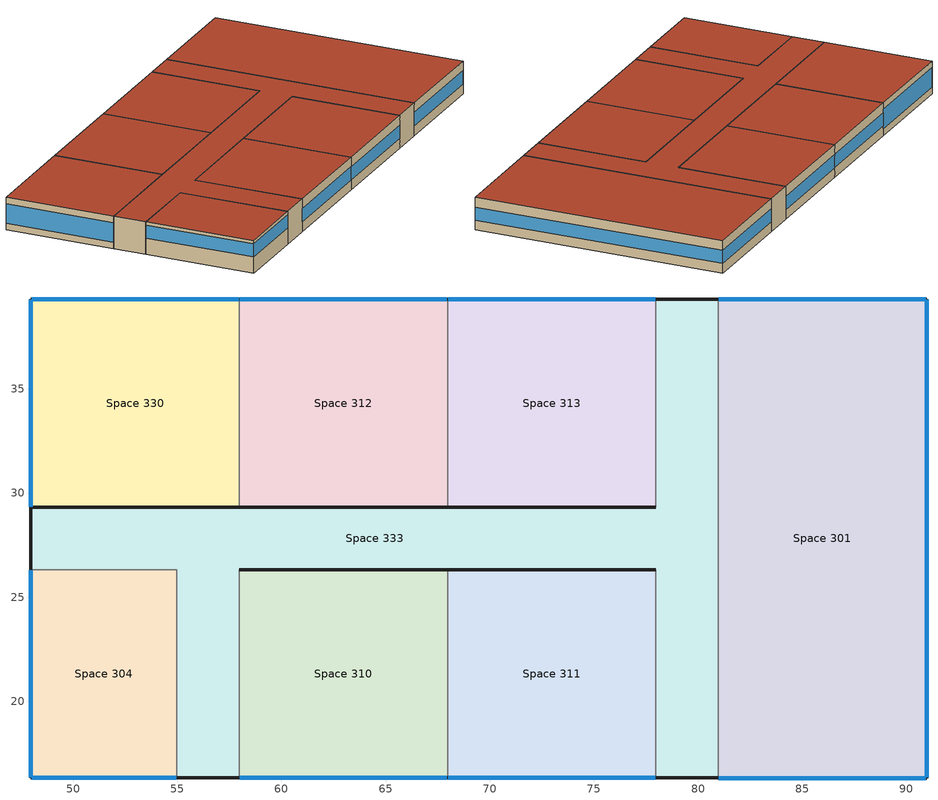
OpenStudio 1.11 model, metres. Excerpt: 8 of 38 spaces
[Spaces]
Space 301
 floor to Space 201: 90.97,39.32 90.97,16.32 80.97,16.32 80.97,39.32 z6
 wall outside: 80.97,16.32 90.97,16.32 90.97,39.32 80.97,39.32 z6:9
 wall to Space 333: 80.97,39.32 80.97,16.32 z6:9
 window: 90.95,39.32 81,39.32 / 81,16.32 90.95,16.32 z6.9:8.11; 90.97,16.34 90.97,39.29 z6.9:8.1
 roof outside: 90.97,16.32 90.97,39.32 80.97,39.32 80.97,16.32 z9
Space 304
 floor to Space 303: 54.97,26.32 54.97,16.32 47.97,16.32 47.97,26.32 z6
 wall outside: 47.97,26.32 47.97,16.32 54.97,16.32 z6:9
 wall to Space 333: 54.97,16.32 54.97,26.32 47.97,26.32 z6:9
 window: 47.97,26.29 47.97,16.34 / 48,16.32 54.95,16.32 z7.5:8.71
 roof outside: 54.97,16.32 54.97,26.32 47.97,26.32 47.97,16.32 z9
Space 310
 floor to Space 308: 67.97,26.32 67.97,16.32 57.97,16.32 57.97,26.32 z6
 wall outside: 57.97,16.32 67.97,16.32 / 67.97,26.32 57.97,26.32 z6:9
 wall to Space 333: 57.97,26.32 57.97,16.32 z6:9
 wall to Space 311: 67.97,16.32 67.97,26.32 z6:9
 window: 58,16.32 67.95,16.32 z6.9:8.11
 roof outside: 67.97,16.32 67.97,26.32 57.97,26.32 57.97,16.32 z9
Space 311
 floor to Space 309: 77.97,26.32 77.97,16.32 67.97,16.32 67.97,26.32 z6
 wall outside: 77.97,26.32 67.97,26.32 / 67.97,16.32 77.97,16.32 z6:9
 wall to Space 333: 77.97,16.32 77.97,26.32 z6:9
 window: 68,16.32 77.95,16.32 z6.9:8.11
 roof outside: 77.97,16.32 77.97,26.32 67.97,26.32 67.97,16.32 z9
Space 312
 floor to Space 203: 67.97,39.32 67.97,29.32 57.97,29.32 57.97,39.32 z6
 wall outside: 67.97,39.32 57.97,39.32 / 57.97,29.32 67.97,29.32 z6:9
 wall to Space 313: 67.97,29.32 67.97,39.32 z6:9
 wall to Space 330: 57.97,39.32 57.97,29.32 z6:9
 window: 67.95,39.32 58,39.32 z6.9:8.11
 roof outside: 67.97,29.32 67.97,39.32 57.97,39.32 57.97,29.32 z9
Space 313
 floor to Space 204: 67.97,39.32 77.97,39.32 77.97,29.32 67.97,29.32 z6
 wall outside: 67.97,29.32 77.97,29.32 / 77.97,39.32 67.97,39.32 z6:9
 wall to Space 333: 77.97,29.32 77.97,39.32 z6:9
 window: 77.95,39.32 68,39.32 z6.9:8.11
 roof outside: 77.97,29.32 77.97,39.32 67.97,39.32 67.97,29.32 z9
Space 330
 floor to Space 329: 57.97,39.32 57.97,29.32 47.97,29.32 47.97,39.32 z6
 wall outside: 57.97,39.32 47.97,39.32 47.97,29.32 57.97,29.32 z6:9
 window: 47.97,39.29 47.97,29.34 / 57.95,39.32 48,39.32 z6.6:8.41
 roof outside: 57.97,29.32 57.97,39.32 47.97,39.32 47.97,29.32 z9
Space 333
 floor to Space 332: 80.97,39.32 80.97,16.32 77.97,16.32 77.97,26.32 57.97,26.32 57.97,16.32 54.97,16.32 54.97,26.32 47.97,26.32 47.97,29.32 77.97,29.32 77.97,39.32 z6
 wall outside: 77.97,29.32 47.97,29.32 47.97,26.32 / 80.97,39.32 77.97,39.32 / 77.97,16.32 80.97,16.32 / 57.97,26.32 77.97,26.32 / 54.97,16.32 57.97,16.32 z6:9
 roof outside: 54.97,16.32 57.97,16.32 57.97,26.32 77.97,26.32 77.97,16.32 80.97,16.32 80.97,39.32 77.97,39.32 77.97,29.32 47.97,29.32 47.97,26.32 54.97,26.32 z9
[SizingPeriod:DesignDay] Sky Clearness=0; Rain Indicator=0; Snow Indicator=0; Day of Month=21; Daylight Saving Time Indicator=0; Dry-Bulb Temperature Range Modifier Type=DefaultMultipliers
Name | Maximum Dry-Bulb Temperature {C} | Daily Dry-Bulb Temperature Range {deltaC} | Humidity Indicating Conditions at Maximum Dry-Bulb | Barometric Pressure {Pa} | Wind Speed {m/s} | Wind Direction {deg} | Month | Day Type | Humidity Indicating Type | Solar Model Indicator | ASHRAE Taub | ASHRAE Taud
Piacenza Ann Clg .4% Condns DB=>MWB | 33.1 | 11.9 | 22.7 | 99726 | 2.3 | 90 | 8 | SummerDesignDay | Wetbulb | ASHRAETau | 0.48 | 1.935
Piacenza Ann Hum_n 99.6% Condns DP=>MCDB | 3.5 | 0 | -11.3 | 99726 | 2 | 250 | 1 | WinterDesignDay | Dewpoint | ASHRAEClearSky
Piacenza Ann Htg 99.6% Condns DB | -6.1 | 0 | -6.1 | 99726 | 2 | 250 | 1 | WinterDesignDay | Wetbulb | ASHRAEClearSky
New Delhi Ann Htg Wind 99.6% Condns WS=>MCDB | 19.6 | 0 | 19.6 | 98757 | 7 | 270 | 1 | WinterDesignDay | Wetbulb | ASHRAEClearSky
New Delhi Ann Clg .4% Condns DP=>MDB | 30.8 | 9.7 | 27.3 | 98757 | 3.2 | 320 | 6 | SummerDesignDay | Dewpoint | ASHRAETau |  | 1.179
New Delhi Ann Htg 99.6% Condns DB | 6.3 | 0 | 6.3 | 98757 | 0.5 | 270 | 1 | WinterDesignDay | Wetbulb | ASHRAEClearSky
New Delhi Ann Clg .4% Condns DB=>MWB | 42 | 9.7 | 22.2 | 98757 | 3.2 | 320 | 6 | SummerDesignDay | Wetbulb | ASHRAETau |  | 1.179
New Delhi Ann Hum_n 99.6% Condns DP=>MCDB | 22.5 | 0 | -1.4 | 98757 | 0.5 | 270 | 1 | WinterDesignDay | Dewpoint | ASHRAEClearSky
New Delhi Ann Clg .4% Condns WB=>MDB | 33.6 | 9.7 | 28.5 | 98757 | 3.2 | 320 | 6 | SummerDesignDay | Wetbulb | ASHRAETau |  | 1.179
New Delhi Ann Clg .4% Condns Enth=>MDB | 33.9 | 9.7 | 94300 | 98757 | 3.2 | 320 | 6 | SummerDesignDay | Enthalpy | ASHRAETau |  | 1.179
SAN_FRANCISCO Ann Hum_n 99.6% Condns DP=>MCDB | 10.7 | 0 | -3.7 | 101265 | 2.2 | 150 | 1 | WinterDesignDay | Dewpoint | ASHRAEClearSky
SAN_FRANCISCO Ann Clg .4% Condns DB=>MWB | 28.3 | 8.5 | 17.2 | 101265 | 5.9 | 310 | 8 | SummerDesignDay | Wetbulb | ASHRAETau | 0.365 | 2.435
SAN_FRANCISCO Ann Htg Wind 99.6% Condns WS=>MCDB | 12.1 | 0 | 12.1 | 101265 | 12.9 | 150 | 1 | WinterDesignDay | Wetbulb | ASHRAEClearSky
SAN_FRANCISCO Ann Clg .4% Condns WB=>MDB | 25.7 | 8.5 | 18.6 | 101265 | 5.9 | 310 | 8 | SummerDesignDay | Wetbulb | ASHRAETau | 0.365 | 2.435
SAN_FRANCISCO Ann Clg .4% Condns Enth=>MDB | 25.8 | 8.5 | 52400 | 101265 | 5.9 | 310 | 8 | SummerDesignDay | Enthalpy | ASHRAETau | 0.365 | 2.435
SAN_FRANCISCO Ann Htg 99.6% Condns DB | 3.8 | 0 | 3.8 | 101265 | 2.2 | 150 | 1 | WinterDesignDay | Wetbulb | ASHRAEClearSky
SAN_FRANCISCO Ann Clg .4% Condns DP=>MDB | 19.9 | 8.5 | 16.1 | 101265 | 5.9 | 310 | 8 | SummerDesignDay | Dewpoint | ASHRAETau | 0.365 | 2.435
[Schedule:Ruleset]
Medium Office ClgSetp: Default Day Schedule=Medium Office ClgSetp Default Schedule; Summer Design Day Schedule=Medium Office ClgSetp Summer Design Day; Winter Design Day Schedule=Medium Office ClgSetp Winter Design Day
[Schedule:Day]
Office Bldg Light Rule 1 Day Schedule: 24, 0, 0.05
Office Bldg Light Rule 2 Day Schedule: 6, 0, 0.05, 8, 0, 0.1, 14, 0, 0.5, 17, 0, 0.15, 24, 0, 0.05
Office Bldg Occ Rule 1 Day Schedule 1; Office Bldg Occ Rule 1 Day Schedule; Large Office Bldg Occ Rule 1 Day Schedule 1; Large Office Bldg Occ Rule 1 Day Schedule 2: 24, 0, 0
Office Bldg Occ Rule 2 Day Schedule 1: 6, 0, 0, 8, 0, 0.1, 14, 0, 0.25, 17, 0, 0.1, 24, 0, 0
Office Infil Quarter On Rule 1 Day Schedule: 24, 0, 1
Office Infil Quarter On Rule 2 Day Schedule: 6, 0, 1, 18, 0, 0.25, 24, 0, 1
Office Bldg Equip Rule 1 Day Schedule: 24, 0, 0.3
Office Bldg Equip Rule 2 Day Schedule: 6, 0, 0.3, 8, 0, 0.4, 14, 0, 0.5, 17, 0, 0.35, 24, 0, 0.3
Medium Office HtgSetp Rule 1 Day Schedule: 24, 0, 15.6
Medium Office HtgSetp Rule 2 Day Schedule: 6, 0, 15.6, 18, 0, 21, 24, 0, 15.6
Medium Office ClgSetp Default Schedule; Medium Office ClgSetp Summer Design Day: 6, 0, 26.7, 22, 0, 24, 24, 0, 26.7
Medium Office ClgSetp Winter Design Day; Medium Office ClgSetp Rule 1 Day Schedule: 24, 0, 26.7
Medium Office ClgSetp Rule 2 Day Schedule: 6, 0, 26.7, 18, 0, 24, 24, 0, 26.7
Office Bldg Occ Rule 2 Day Schedule: 6, 0, 0, 8, 0, 0.1, 14, 0, 0.4, 17, 0, 0.1, 24, 0, 0
Large Office Bldg Occ Rule 2 Day Schedule 1; Large Office Bldg Occ Rule 2 Day Schedule 2: 8, 0, 0, 12, 0, 0.5, 24, 0, 0
[Schedule:Rule] Schedule Ruleset=Medium Office ClgSetp; Apply Monday=No; Apply Tuesday=No; Apply Wednesday=No; Apply Thursday=No; Apply Friday=No; Date Specification Type=DateRange; Start Month=1; Start Day=1; End Month=12; End Day=31
Name | Rule Order | Day Schedule | Apply Sunday | Apply Saturday
Medium Office ClgSetp Rule 1 | 0 | Medium Office ClgSetp Rule 1 Day Schedule | Yes | No
Medium Office ClgSetp Rule 2 | 1 | Medium Office ClgSetp Rule 2 Day Schedule | No | Yes
